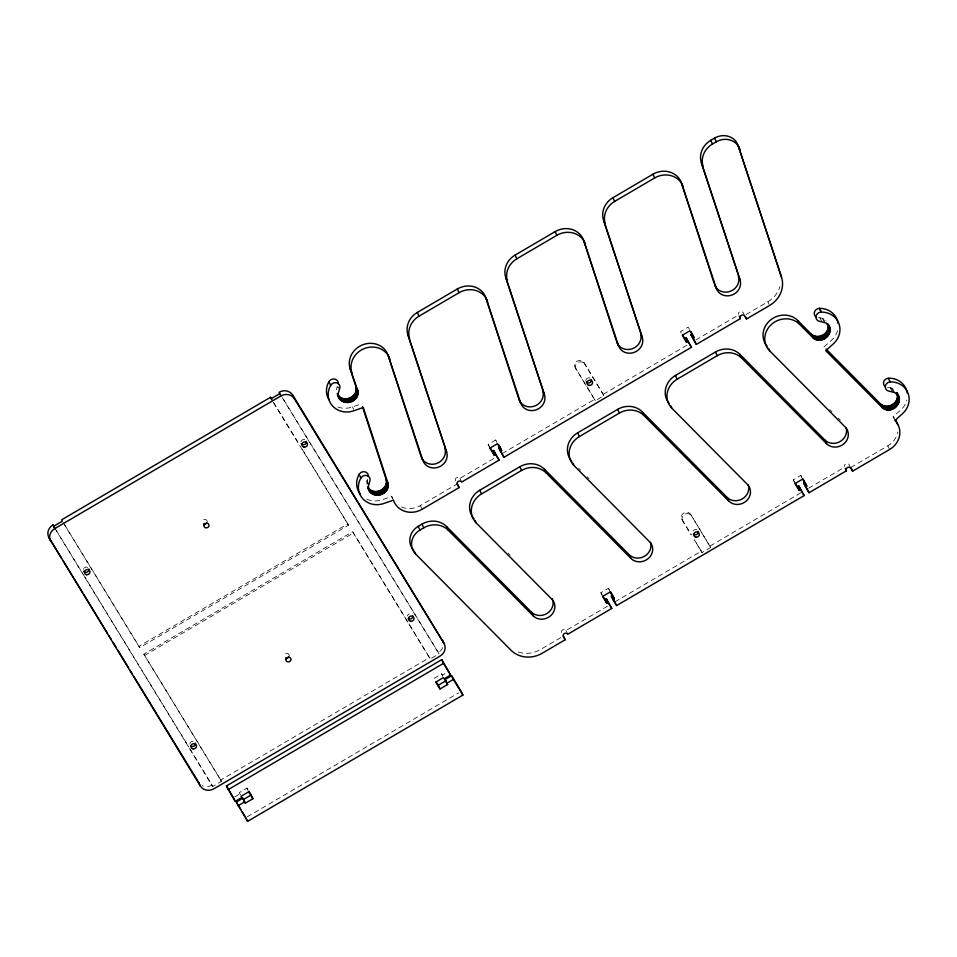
<?xml version="1.0" encoding="UTF-8"?>
<svg xmlns="http://www.w3.org/2000/svg" width="957" height="957" viewBox="0 0 957 957"><rect width="100%" height="100%" fill="white"/><g stroke="black" fill="none" stroke-linecap="round" stroke-linejoin="round"><path stroke-width="0.72" stroke-dasharray="4.79 3.59" d="M336.397 389.954L337.187 386.484L338.91 390.193M367.368 479.158L366.83 484.948M824.001 346.948L831.131 340.596A20.169 18.422 -25 0 0 838.093 328.024M894.927 420.446L893.192 416.726L900.322 410.374A20.169 18.422 -25 0 0 906.829 400.146M347.822 523.814L348.48 525.202L139.662 647.686L139.016 646.286L347.822 523.814L302.185 449.192M489.876 448.151L488.154 444.431L495.75 439.981L497.15 442.278M54.393 527.57L212.765 786.487L221.45 781.391L143.825 654.157L352.631 531.673L430.267 658.918L352.631 531.673M144.471 655.545L353.289 533.073M455.592 480.904A2.524 2.309 -25 0 1 456.561 477.663A2.524 2.309 -25 0 1 459.934 478.356L497.329 456.429M502.21 453.558L594.62 399.356L575.229 367.644A5.036 4.606 -25 0 1 577.167 361.16A5.036 4.606 -25 0 1 583.914 362.547L603.963 395.66L595.266 400.756L575.229 367.644M603.317 394.26L689.734 343.575M695.883 339.962L738.637 314.889M401.473 506.983A20.169 18.422 -25 0 0 420.374 505.571L457.398 483.847M746.065 314.542L767.837 301.778A25.6 23.399 -25 0 0 779.895 286.633M221.45 781.391L220.804 780.003L429.621 657.531M431.511 658.189L438.952 653.822L438.306 652.435L282.279 397.334M240.506 795.052L239.346 792.575L246.954 788.113L248.353 790.41M434.047 678.381L441.644 673.919L442.397 675.14L448.917 671.324M234.668 796.99L240.099 793.796L239.346 792.575M602.001 595.218L600.84 592.742L608.437 588.28L609.848 590.577M794.418 482.364L793.257 479.888L800.853 475.426L802.253 477.722M247.133 816.895L458.594 692.868M561.412 632.541A2.524 2.297 -25 0 1 565.994 630.543L607.504 606.2M614.908 601.857L701.325 551.172L694.351 539.76L701.983 552.56L710.668 547.464L690.619 514.364A5.036 4.606 -25 0 0 683.872 512.976A5.036 4.606 -25 0 0 681.934 519.46L691.121 534.807M710.022 546.076L802.433 491.874M808.605 488.249L844.696 467.076M560.898 637.541L540.418 649.552A25.6 23.387 -25 0 1 515.847 651.083M850.845 467.471L887.881 445.759A20.169 18.422 -25 0 0 897.822 431.966M337.857 407.012A20.169 18.422 -25 0 0 352.451 406.928L361.531 403.782M393.447 500.164L391.724 496.456L382.633 499.614A20.169 18.422 -25 0 1 363.839 497.449M818.295 317.688L822.326 318.262L826.226 320.87M887.486 387.465L891.505 388.04L894.58 389.822M829.863 409.596L831.968 411.713M838.26 418.065L840.366 420.183M578.614 468.224L580.708 470.342M587.012 476.694L589.105 478.811M508.083 553.122L510.189 555.239M793.257 479.888L794.657 482.172M689.566 329.423L688.155 327.127L680.559 331.577L682.293 335.297M690.619 514.364L710.668 547.464M681.934 519.46L691.241 534.676M583.914 362.547L603.963 395.66M600.84 592.742L602.24 595.039M488.154 444.431L489.553 446.728M282.148 397.454L438.952 653.822M273.558 402.395L299.086 444.132M273.427 402.526L348.48 525.202M64.741 524.879L139.016 646.286M143.825 654.157L220.804 780.003M63.078 522.474L139.662 647.686M56.092 530.011L82.613 573.375M83.391 574.655L188.708 746.831M189.486 748.111L212.765 786.487M800.853 475.426L802.588 479.146M608.437 588.28L610.171 592M892.618 388.506L894.352 392.226M891.505 388.04L893.24 391.76M890.333 387.717L892.068 391.437M887.881 445.759L889.615 449.479M823.427 318.729L825.161 322.449M822.326 318.262L824.049 321.983M819.934 317.76L821.668 321.48M850.773 468.248L849.05 464.528A2.524 2.297 -25 0 0 844.469 466.526M767.837 301.778L768.985 304.242M744.713 316.049L742.991 312.341A2.524 2.309 -25 0 0 738.409 314.339M701.325 551.172L701.983 552.56M594.62 399.356L595.266 400.756M495.75 439.981L496.898 442.457M565.994 630.543L567.728 634.264M459.934 478.356L461.669 482.065M420.374 505.571L422.097 509.28M352.451 406.928L353.612 409.405M338.216 386.831L339.364 389.308M366.95 480.294L368.684 484.003M366.687 481.455L368.421 485.175M441.644 673.919L442.804 676.396M246.954 788.113L248.114 790.59M442.601 647.698A10.084 9.211 -25 0 1 438.306 652.435M289.205 655.724A2.524 2.297 -25 0 0 287.997 653.751L287.411 653.547A2.524 2.297 -25 0 0 284.337 655.354L284.241 655.964A2.524 2.297 -25 0 0 284.313 656.562M207.214 521.697A2.524 2.297 -25 0 0 206.018 519.723L205.42 519.519A2.524 2.297 -25 0 0 202.346 521.326L202.25 521.936A2.524 2.297 -25 0 0 202.322 522.534M212.119 785.099A10.084 9.223 -25 0 1 204.559 786.403M203.339 786.068A10.084 9.223 -25 0 1 202.178 785.577M407.419 616.009A2.835 2.596 -25 0 1 409.249 613.904M189.857 744.091A2.835 2.596 -25 0 1 194.092 741.615M83.426 569.236A2.835 2.596 -25 0 1 83.714 568.59M84.168 568.015A2.835 2.596 -25 0 1 87.554 567.441M300.929 441.608A2.835 2.596 -25 0 1 305.63 440.196M392.382 498.154A20.169 18.422 -25 0 1 391.724 496.456M575.875 369.043A5.036 4.606 -25 0 1 577.813 362.559A5.036 4.606 -25 0 1 584.56 363.947M585.899 380.587A2.835 2.596 -25 0 1 587.347 378.23M588.017 377.943A2.835 2.596 -25 0 1 590.134 378.099M893.192 416.726A20.169 18.422 -25 0 1 894.412 418.101M682.58 520.859A5.036 4.606 -25 0 1 684.518 514.376A5.036 4.606 -25 0 1 691.277 515.763M693.095 531.015A2.835 2.596 -25 0 1 693.55 530.441M694.136 529.999A2.835 2.596 -25 0 1 696.935 529.867"/><path stroke-width="1.44" d="M797.815 320.535L811.333 334.16C818.163 340.501 830.843 332.904 827.913 323.873C835.688 333.036 821.489 345.609 813.067 337.881L799.55 324.244L797.815 320.535A20.169 18.422 -25 0 0 771.246 319.435A20.169 18.422 -25 0 0 765.756 344.424M826.094 349.054L880.524 403.938C887.713 410.697 901.075 401.737 896.673 392.585C905.358 401.808 891.29 415.697 882.258 407.658L825.735 350.657L832.865 344.305A20.169 18.422 -25 0 0 836.095 318.681L834.492 316.982A20.169 18.422 -25 0 0 821.214 312.078L820.544 312.138A5.024 4.594 -25 0 0 815.998 317.449L816.261 318.621A5.024 4.594 -25 0 0 820.029 321.408L826.19 323.035L829.635 327.593M819.479 308.357L821.202 312.138L819.479 308.357A20.169 18.422 -25 0 1 832.757 313.262L834.36 314.961A20.169 18.422 -25 0 1 838.057 323.346M805.447 486.826L806.799 486.024L805.064 482.304L803.701 483.106L809.048 492.723L846.431 470.796A2.524 2.297 -25 0 1 847.4 467.554A2.524 2.297 -25 0 1 850.773 468.248L852.579 471.191L889.615 449.479A20.169 18.422 -25 0 0 894.927 420.446L902.056 414.094A20.169 18.422 -25 0 0 908.133 393.471A20.169 18.422 -25 0 0 890.393 381.855L888 378.206A5.024 4.594 -25 0 0 885.165 386.58M890.393 381.915L889.735 381.927A5.024 4.594 -25 0 0 889.22 391.186L895.381 392.813L898.826 397.37M350.106 368.696L357.739 390.516C360.801 403.041 339.556 407.622 337.51 394.416C342.69 403.746 358.767 397.023 356.004 386.807L350.106 368.696A20.169 18.422 -25 0 1 363.421 344.532A20.169 18.422 -25 0 1 388.159 355.454L422.862 460.401A12.608 11.52 -25 0 0 438.33 467.231A12.608 11.52 -25 0 0 446.644 452.135L407.909 334.794A20.169 18.422 -25 0 1 417.312 312.437L457.326 288.978A20.169 18.422 -25 0 1 485.977 298.094L520.68 403.029A12.608 11.52 -25 0 0 536.135 409.859A12.608 11.52 -25 0 0 544.461 394.762L505.727 277.422A20.169 18.422 -25 0 1 515.129 255.076L555.144 231.606A20.169 18.422 -25 0 1 583.794 240.721L618.485 345.656A12.608 11.52 -25 0 0 633.953 352.487A12.608 11.52 -25 0 0 642.267 337.39L603.532 220.05A20.169 18.422 -25 0 1 612.935 197.704L652.949 174.234A20.169 18.422 -25 0 1 681.599 183.349L716.303 288.284A12.608 11.52 -25 0 0 731.77 295.115A12.608 11.52 -25 0 0 740.084 280.018L701.349 162.678A20.169 18.422 -25 0 1 710.752 140.332L714.532 138.119A16.628 15.192 -25 0 1 738.158 145.631L781.498 277.099A25.6 23.399 -25 0 1 769.56 305.486L746.52 319.004L744.713 316.049A2.524 2.309 -25 0 0 741.34 315.355A2.524 2.309 -25 0 0 740.371 318.597L696.349 344.424L691.014 334.806L692.366 334.005L690.966 331.708M339.245 398.136L338.132 393.674L339.615 388.745A5.024 4.594 -25 0 0 338.886 384.188L337.965 383.398A5.024 4.594 -25 0 0 331.038 384.822L330.655 385.36A20.169 18.422 -25 0 0 328.813 399.141L329.579 401.33A20.169 18.422 -25 0 0 354.186 410.649L363.265 407.491L387.92 483.189C390.982 495.726 369.737 500.296 367.691 487.101C372.871 496.42 388.949 489.697 386.185 479.481L362.452 406.581M328.909 399.667A20.169 18.422 -25 0 1 327.856 397.61L327.079 395.432A20.169 18.422 -25 0 1 328.921 381.652L329.304 381.113A5.024 4.594 -25 0 1 336.23 379.69L337.163 380.467A5.024 4.594 -25 0 1 338.204 383.829M360.43 494.243A20.169 18.422 -25 0 1 359.114 474.325L359.485 473.787A5.024 4.594 -25 0 1 368.385 476.514M457.398 483.847L459.133 487.568L422.097 509.28A20.169 18.422 -25 0 1 393.447 500.164L384.367 503.322A20.169 18.422 -25 0 1 362.93 498.836A20.169 18.422 -25 0 1 360.837 478.045L361.22 477.495A5.024 4.594 -25 0 1 369.809 481.431L368.313 486.347L369.426 490.809M272.003 399.87L270.46 397.334L61.655 519.818L62.301 521.206L53.616 526.302M279.815 393.626L271.106 398.734L270.46 397.334M50.829 541.59A10.084 9.211 -25 0 1 54.705 528.623L280.891 395.959A10.084 9.211 -25 0 1 294.397 398.722L443.916 643.188A10.084 9.211 -25 0 1 440.041 656.143L213.854 788.819A10.084 9.211 -25 0 1 200.348 786.044L49.094 537.87A10.084 9.211 -25 0 1 52.97 524.903L54.525 527.463M409.644 338.503A20.169 18.422 -25 0 1 419.046 316.157L459.061 292.686A20.169 18.422 -25 0 1 487.711 301.802M507.449 281.143A20.169 18.422 -25 0 1 516.852 258.785L556.866 235.314A20.169 18.422 -25 0 1 585.517 244.43M605.267 223.771A20.169 18.422 -25 0 1 614.669 201.413L654.684 177.942A20.169 18.422 -25 0 1 683.334 187.058M703.084 166.398A20.169 18.422 -25 0 1 712.487 144.04L716.255 141.827A16.628 15.192 -25 0 1 739.893 149.34M493.716 450.52L495.451 454.24L494.087 455.03L492.365 451.321L493.716 450.52L499.052 460.138L461.669 482.065A2.524 2.309 -25 0 0 458.295 481.371A2.524 2.309 -25 0 0 457.326 484.613L459.133 487.568M686.133 337.665L687.856 341.386L686.504 342.175L684.769 338.467L686.133 337.665L691.468 347.283L503.944 457.279L498.609 447.661L499.961 446.859L498.561 444.574M500.332 451.369L501.683 450.58L499.961 446.859M692.748 338.515L694.1 337.725L692.366 334.005M413.855 550.275A16.628 15.192 -25 0 1 418.245 526.326L422.013 524.113A20.169 18.422 -25 0 1 446.572 526.541L531.398 612.097L533.133 615.806A12.608 11.508 -25 0 0 550.658 615.746A12.608 11.508 -25 0 0 551.806 599.178L476.239 522.965L475.079 520.488M473.189 517.761A20.169 18.422 -25 0 1 479.816 490.211L519.83 466.741A20.169 18.422 -25 0 1 544.389 469.169L629.216 554.725L630.95 558.433A12.608 11.508 -25 0 0 648.463 558.386A12.608 11.508 -25 0 0 649.624 541.818L574.044 465.592L572.896 463.116M571.006 460.389A20.169 18.422 -25 0 1 577.633 432.839L617.648 409.369A20.169 18.422 -25 0 1 642.207 411.809L727.033 497.353L728.756 501.073A12.608 11.508 -25 0 0 746.281 501.013A12.608 11.508 -25 0 0 747.429 484.445L671.862 408.22L670.701 405.744M669.23 403.531A20.169 18.422 -25 0 1 675.439 375.479L715.453 352.009A20.169 18.422 -25 0 1 740.024 354.437L824.838 439.981L826.573 443.701A12.608 11.508 -25 0 0 844.098 443.641A12.608 11.508 -25 0 0 845.246 427.073L769.679 350.848L768.519 348.372M563.458 636.046L565.192 639.755L542.152 653.272A25.6 23.387 -25 0 1 510.966 650.186L415.589 553.995A16.628 15.192 -25 0 1 419.967 530.046L423.748 527.833A20.169 18.422 -25 0 1 448.307 530.262L533.133 615.806M476.239 522.965A20.169 18.422 -25 0 1 481.55 493.932L521.565 470.461A20.169 18.422 -25 0 1 546.124 472.89L630.95 558.433M574.044 465.592A20.169 18.422 -25 0 1 579.368 436.559L619.382 413.089A20.169 18.422 -25 0 1 643.941 415.517L728.756 501.073M671.862 408.22A20.169 18.422 -25 0 1 677.173 379.187L717.188 355.717A20.169 18.422 -25 0 1 741.747 358.145L826.573 443.701M252.899 798.712L248.688 791.834L241.08 796.284L241.834 797.516L235.314 801.344L226.438 785.948L441.775 659.648L450.639 675.032L444.132 678.86L443.378 677.628L435.77 682.09L439.981 688.968L447.589 684.506L445.101 679.566L451.62 675.75L461.166 691.361L462.901 695.069L247.576 821.369L236.295 802.05L242.803 798.222L245.291 803.162L252.899 798.712L251.739 796.224M228.173 789.657L443.498 663.357L441.775 659.648M243.556 799.454L251.165 794.992L249.059 791.547M439.981 688.968L438.246 685.26L445.854 680.798M238.03 805.758L244.537 801.942L242.803 798.222M447.589 684.506L446.835 683.274L453.355 679.458L451.62 675.75M606.403 598.831L608.138 602.539L606.786 603.341L605.051 599.62L606.403 598.831L611.75 608.437L567.728 634.264A2.524 2.297 -25 0 0 564.355 633.57A2.524 2.297 -25 0 0 563.386 636.812L565.192 639.755M613.03 599.68L611.296 595.96L612.647 595.17L614.382 598.879L613.03 599.68L616.643 605.578L804.167 495.582L798.82 485.977L797.468 486.766L799.203 490.486L800.554 489.685L798.82 485.977M819.479 308.417L818.809 308.429A5.024 4.594 -25 0 0 814.263 313.729L814.527 314.913A5.024 4.594 -25 0 0 815.986 316.803M203.458 523.898L204.056 524.101A2.524 2.297 -25 0 0 206.868 522.881M285.581 657.973L286.035 658.129A2.524 2.297 -25 0 0 288.847 656.909M328.921 381.652L330.715 385.384M359.114 474.325L360.897 478.069M802.959 478.871L804.359 481.168M806.799 486.024L802.588 479.146L794.992 483.596L799.203 490.486M803.701 483.106L809.048 492.723M800.554 489.685L804.167 495.582M795.363 483.321L797.468 486.766M694.1 337.725L689.889 330.847L682.293 335.297L686.504 342.175M691.014 334.806L696.349 344.424M687.856 341.386L691.468 347.283M682.664 335.022L684.769 338.467M610.542 591.725L611.942 594.022M614.382 598.879L610.171 592L602.575 596.462L606.786 603.341M611.296 595.96L616.643 605.578M608.138 602.539L611.75 608.437M602.946 596.187L605.051 599.62M501.683 450.58L497.473 443.701L489.876 448.151L494.087 455.03M498.609 447.661L503.944 457.279M495.451 454.24L499.052 460.138M490.259 447.876L492.365 451.321M280.891 395.959L279.157 392.238A10.084 9.211 -25 0 1 292.663 395.002L443.916 643.188M443.498 663.357L450.639 675.032M453.355 679.458L462.901 695.069M436.153 681.815L438.246 685.26M244.537 801.942L245.291 803.162M226.438 785.948L235.314 801.344M236.295 802.05L240.697 809.251M242.169 811.656L245.1 816.453M49.094 537.87L61.547 558.242M63.114 560.79L82.577 592.622M84.132 595.158L107.495 633.367M109.062 635.903L111.395 639.731M112.95 642.279L116.06 647.363M117.627 649.911L128.525 667.735M130.08 670.283L132.425 674.099M133.98 676.647L198.613 782.336A10.084 9.223 -25 0 0 199.319 783.316M896.685 392.813L897.845 395.289M897.367 394.786L899.102 398.507M897.475 395.947L899.209 399.667M897.439 397.119L899.173 400.839M897.247 398.291L898.982 402.012M896.888 399.452L898.623 403.16M896.398 400.552L898.133 404.273M895.764 401.605L897.499 405.325M894.998 402.586L896.733 406.306M894.113 403.471L895.848 407.192M893.132 404.249L894.855 407.969M892.056 404.919L893.79 408.639M890.907 405.457L892.642 409.177M889.711 405.864L891.446 409.584M888.479 406.127L890.213 409.847M887.235 406.247L888.957 409.967M885.991 406.211L887.725 409.931M884.77 406.031L886.505 409.752M883.598 405.72L885.333 409.429M882.486 405.254L884.22 408.974M881.457 404.655L883.191 408.376M880.524 403.938L882.258 407.658M828.176 325.009L829.91 328.718M828.295 326.17L830.03 329.89M828.248 327.342L829.982 331.062M828.056 328.514L829.791 332.235M827.709 329.663L829.444 333.383M827.207 330.775L828.941 334.495M826.573 331.828L828.307 335.548M825.807 332.809L827.542 336.517M824.922 333.694L826.657 337.414M823.941 334.472L825.676 338.192M822.864 335.141L824.599 338.862M821.716 335.68L823.451 339.4M820.52 336.086L822.254 339.807M819.288 336.35L821.022 340.07M818.044 336.469L819.778 340.178M816.799 336.433L818.534 340.154M815.579 336.254L817.314 339.974M814.407 335.931L816.142 339.651M813.306 335.476L815.029 339.185M812.266 334.878L814 338.599M811.333 334.16L813.067 337.881M781.498 277.099L738.158 145.631M714.532 138.119L716.255 141.827M710.752 140.332L712.487 144.04M850.845 467.471L852.579 471.191M845.282 468.32L846.431 470.796M701.349 162.678L740.084 280.018M745.371 316.528L746.52 319.004M739.223 316.121L740.371 318.597M716.303 288.284L714.568 284.576A12.608 11.52 -25 0 0 714.927 285.521M740.024 354.437L741.747 358.145M652.949 174.234L654.684 177.942M715.453 352.009L717.188 355.717M612.935 197.704L614.669 201.413M675.439 375.479L677.173 379.187M603.532 220.05L642.267 337.39M618.485 345.656L616.763 341.948A12.608 11.52 -25 0 0 632.218 348.779A12.608 11.52 -25 0 0 640.544 333.67M642.207 411.809L643.941 415.517M555.144 231.606L556.866 235.314M617.648 409.369L619.382 413.089M515.129 255.076L516.852 258.785M577.633 432.839L579.368 436.559M505.727 277.422L544.461 394.762M518.945 399.32L520.68 403.029M544.389 469.169L546.124 472.89M457.326 288.978L459.061 292.686M519.83 466.741L521.565 470.461M417.312 312.437L419.046 316.157M479.816 490.211L481.55 493.932M407.909 334.794L446.644 452.135M421.714 457.925L422.862 460.401M446.572 526.541L448.307 530.262M422.013 524.113L423.748 527.833M356.004 386.807L357.739 390.516M356.207 387.944L357.942 391.664M356.255 389.116L357.99 392.837M356.148 390.3L357.882 394.009M355.884 391.461L357.619 395.169M418.245 526.326L419.967 530.046M355.478 392.597L357.2 396.306M354.915 393.686L356.65 397.394M354.222 394.703L355.956 398.411M353.396 395.648L355.131 399.356M352.475 396.485L354.198 400.193M351.446 397.215L353.181 400.935M350.334 397.837L352.068 401.545M349.173 398.315L350.896 402.024M386.185 479.481L387.92 483.189M386.389 480.629L388.123 484.338M347.953 398.662L349.688 402.371M386.437 481.79L388.171 485.51M386.329 482.974L388.063 486.682M346.709 398.854L348.444 402.574M386.066 484.134L387.8 487.855M345.465 398.913L347.2 402.622M385.659 485.271L387.382 488.991M385.097 486.359L386.831 490.068M344.233 398.818L345.967 402.526M414.429 551.519L415.589 553.995M343.037 398.579L344.759 402.287M384.403 487.376L386.138 491.097M341.888 398.196L343.611 401.904M383.59 488.321L385.312 492.03M340.8 397.669L342.534 401.378M339.819 397.023L341.541 400.732M382.656 489.159L384.391 492.879M338.922 396.258L340.656 399.966M337.223 393.518L339.879 399.093M381.628 489.9L383.362 493.609M380.527 490.51L382.25 494.219M379.355 490.989L381.077 494.709M378.135 491.336L379.869 495.044M376.891 491.539L378.625 495.248M375.646 491.587L377.381 495.307M374.414 491.491L376.149 495.212M373.218 491.252L374.941 494.96M372.07 490.869L373.792 494.578M370.993 490.343L372.716 494.063M370 489.697L371.723 493.417M369.115 488.931L370.838 492.652M368.337 488.058L370.072 491.778M445.101 679.566L446.835 683.274M292.663 395.002L294.397 398.722M245.841 817.649L247.576 821.369M198.613 782.336L200.348 786.044M52.97 524.903L54.705 528.623M681.599 183.349L714.113 283.164M583.794 240.721L616.296 340.536M485.977 298.094L518.491 397.909M388.159 355.454L421.128 456.692M442.182 639.467A10.084 9.211 -25 0 1 443.366 642.865M412.945 615.961A2.835 2.596 -25 0 1 408.328 618.437M195.36 743.146A2.835 2.596 -25 0 1 190.634 745.91M88.822 568.972A2.835 2.596 -25 0 1 83.666 571.221M306.324 441.344A2.835 2.596 -25 0 1 301.18 443.593M444.909 448.414A12.608 11.52 -25 0 1 437.11 463.32A12.608 11.52 -25 0 1 421.487 457.625M542.727 391.042A12.608 11.52 -25 0 1 535.932 405.505A12.608 11.52 -25 0 1 520.273 402.012M519.747 401.162A12.608 11.52 -25 0 1 519.304 400.253M738.349 276.298A12.608 11.52 -25 0 1 731.052 291A12.608 11.52 -25 0 1 715.369 286.418M351.841 372.405A20.169 18.422 -25 0 1 365.155 348.252A20.169 18.422 -25 0 1 389.894 359.174M591.402 379.63A2.835 2.596 -25 0 1 586.258 381.879M895.477 419.585A20.169 18.422 -25 0 1 897.618 424.609M767.143 346.278A20.169 18.422 -25 0 1 766.413 345.369M846.096 427.623A12.608 11.508 -25 0 1 840.15 441.524A12.608 11.508 -25 0 1 824.838 439.981M748.278 484.996A12.608 11.508 -25 0 1 742.333 498.896A12.608 11.508 -25 0 1 727.033 497.353M571.855 461.394A20.169 18.422 -25 0 1 571.413 460.903M650.473 542.368A12.608 11.508 -25 0 1 644.516 556.268A12.608 11.508 -25 0 1 629.216 554.725M474.038 518.766A20.169 18.422 -25 0 1 473.607 518.275M552.309 598.795A12.608 11.508 -25 0 1 547.177 613.353A12.608 11.508 -25 0 1 531.398 612.097M769.679 350.848A20.169 18.422 -25 0 1 771.521 324.339A20.169 18.422 -25 0 1 799.55 324.244M698.203 531.398A2.835 2.596 -25 0 1 693.478 534.173M888.67 378.135A20.169 18.422 -25 0 1 907.248 393.124M204.08 525.046L203.985 525.656A2.524 2.297 -25 0 0 205.193 527.618L205.779 527.821A2.524 2.297 -25 0 0 208.853 526.015L208.949 525.405A2.524 2.297 -25 0 0 207.753 523.443L207.155 523.24A2.524 2.297 -25 0 0 204.08 525.046M286.071 659.062L285.976 659.672A2.524 2.297 -25 0 0 287.172 661.646L287.77 661.849A2.524 2.297 -25 0 0 290.844 660.043L290.94 659.433A2.524 2.297 -25 0 0 289.732 657.471L289.134 657.268A2.524 2.297 -25 0 0 286.071 659.062M86.417 574.69A2.835 2.596 -25 0 0 89.898 571.293A2.835 2.596 -25 0 0 85.257 570.348A2.835 2.596 -25 0 0 86.417 574.69M303.931 447.063A2.835 2.596 -25 0 0 307.412 443.665A2.835 2.596 -25 0 0 302.759 442.708A2.835 2.596 -25 0 0 303.931 447.063M410.709 621.272A2.835 2.596 -25 0 0 413.879 617.624A2.835 2.596 -25 0 0 409.129 617.062A2.835 2.596 -25 0 0 410.709 621.272M192.967 748.864A2.835 2.596 -25 0 0 196.448 745.467A2.835 2.596 -25 0 0 191.795 744.51A2.835 2.596 -25 0 0 192.967 748.864M589.01 385.348A2.835 2.596 -25 0 0 592.491 381.951A2.835 2.596 -25 0 0 587.837 381.006A2.835 2.596 -25 0 0 589.01 385.348M695.799 537.116A2.835 2.596 -25 0 0 699.28 533.719A2.835 2.596 -25 0 0 694.638 532.762A2.835 2.596 -25 0 0 695.799 537.116"/></g></svg>
